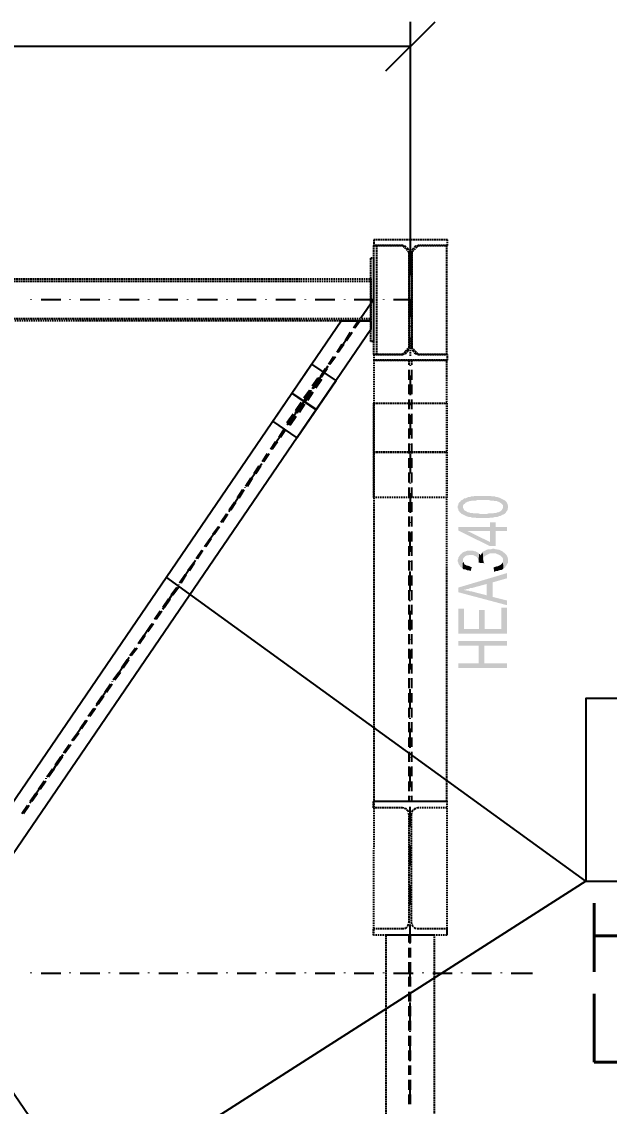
# Model space of a CAD drawing. Header units: metres. Extents: x 11 to 152679, y -40 to 137873.
# Drawn here: x 59590 to 61990, y 37562 to 41993 of the extents above; entities that cross this region are included whole.
import ezdxf
from ezdxf.enums import TextEntityAlignment as Align

# ---------------------------------------------------------------- set-up
doc = ezdxf.new("R2010")
doc.units = ezdxf.units.M
doc.linetypes.add('HIDDEN', pattern=[9.525, 6.35, -3.175])
for name, color, linetype in [('CA3', 6, 'Continuous'), ('LAYER_1', 160, 'Continuous'), ('MARK', 73, 'Continuous'), ('MARK_BOX', 6, 'Continuous'), ('MARK_DES', 60, 'Continuous'), ('MARK_MAT', 120, 'Continuous'), ('MARK_QTA', 73, 'Continuous'), ('TR', 4, 'HIDDEN')]:
    doc.layers.add(name, color=color, linetype=linetype)
doc.styles.add('MARK', font='ROMANS', dxfattribs={"width": 0.7})

# ---------------------------------------------------------------- blocks, each defined once
blk = doc.blocks.new('m8_pro')
at = {"layer": 'MARK_BOX'}
blk.add_lwpolyline([(0, 0), (27.181, 0), (27.181, 7.469), (0, 7.469)], close=True, dxfattribs=at)
at = {"style": 'MARK', "width": 0.7, "flags": 1}
for tag, p in [('TRA_PEZ', (-2.506, 11.921)), ('PUN_LIS', (-2.506, 11.386)), ('SUN_LIS', (-2.506, 10.85)), ('DES_PEZ', (-2.506, 10.315)), ('NOT_PEZ', (-2.506, 9.78)), ('TIP_PEZ', (-2.506, 9.244)), ('ING_PEZ', (-2.506, 8.709)), ('MCL_PEZ', (-2.506, 8.173)), ('COD_PEZ', (-2.506, 7.638)), ('COS_PEZ', (-2.506, 7.103)), ('DIM_PRO', (-2.506, 6.567))]:
    blk.add_attdef(tag, p, '', height=0.35, dxfattribs=at)
at = {"style": 'MARK', "width": 0.7}
blk.add_attdef('MAR_PEZ', text='', height=5, dxfattribs=at).set_placement((13.591, 3.735), align=Align.MIDDLE)
at = {"layer": 'MARK_DES', "style": 'MARK', "width": 0.7}
blk.add_text('LG.', height=2.8, dxfattribs=at).set_placement((0, -7.398))
for tag, p in [('NOM_PRO', (0, -3.699)), ('LUN_PRO', (5.68, -7.398))]:
    blk.add_attdef(tag, p, '', height=2.8, dxfattribs=at)
at = {"layer": 'MARK_MAT', "style": 'MARK', "width": 0.7}
blk.add_attdef('MAT_PRO', (18.079, -7.398), '', height=2.8, dxfattribs=at)
at = {"layer": 'MARK_QTA', "style": 'MARK', "width": 0.7}
blk.add_text('n.', height=5, dxfattribs=at).set_placement((31.937, 3.313), align=Align.MIDDLE)
blk.add_attdef('QTA_PEZ', (35.058, 1.424), '', height=5, dxfattribs=at)

msp = doc.modelspace()

# ---------------------------------------------------------------- hatches: boundary and pattern name
at = {"layer": 'LAYER_1'}
for points in [[(61371.0679, 40011.381), (61371.0679, 40005.0248), (61373.1866, 40002.9233), (61373.1866, 39998.6859), (61375.3054, 39994.4484), (61377.4241, 39992.3296), (61379.5256, 39988.0922), (61383.7631, 39985.9734), (61383.7631, 39983.8719), (61388.0005, 39981.7532), (61392.238, 39979.6345), (61392.238, 40015.6185), (61394.3567, 40019.856), (61396.4755, 40021.9575), (61400.713, 40024.0762), (61402.8145, 40028.3137), (61409.1707, 40030.4324), (61411.2894, 40032.5511), (61415.5269, 40032.5511), (61419.7643, 40034.6699), (61423.9846, 40034.6699), (61428.222, 40036.7886), (61445.1547, 40036.7886), (61451.4937, 40038.8901), (61498.0713, 40038.8901), (61504.4103, 40036.7886), (61515.004, 40036.7886), (61521.3602, 40034.6699), (61529.8179, 40034.6699), (61534.0554, 40032.5511), (61536.1741, 40032.5511), (61540.4116, 40030.4324), (61546.7505, 40026.1949), (61548.8693, 40024.0762), (61553.1067, 40019.856), (61555.2255, 40017.7372), (61555.2255, 40011.381), (61557.327, 39979.6345), (61561.5645, 39981.7532), (61565.8019, 39985.9734), (61567.9207, 39988.0922), (61570.0394, 39992.3296), (61572.1409, 39994.4484), (61574.2769, 39998.6859), (61574.2769, 40002.9233), (61576.3784, 40007.1436), (61576.3784, 40015.6185), (61574.2769, 40019.856), (61574.2769, 40021.9575), (61570.0394, 40030.4324), (61567.9207, 40032.5511), (61563.6832, 40036.7886), (61559.463, 40038.8901), (61555.2255, 40041.0088), (61550.988, 40043.1276), (61546.7505, 40045.2463), (61542.5131, 40047.3651), (61536.1741, 40049.4838), (61529.8179, 40051.6025), (61525.5977, 40051.6025), (61521.3602, 40053.7213), (61510.7665, 40053.7213), (61504.4103, 40055.84), (61440.9172, 40055.84), (61434.5782, 40053.7213), (61426.1033, 40053.7213), (61421.8658, 40051.6025), (61415.5269, 40051.6025), (61411.2894, 40049.4838), (61407.0519, 40047.3651), (61400.713, 40045.2463), (61396.4755, 40045.2463), (61392.238, 40041.0088), (61388.0005, 40038.8901), (61383.7631, 40036.7886), (61381.6616, 40032.5511), (61377.4241, 40030.4324), (61377.4241, 40028.3137), (61375.3054, 40026.1949), (61373.1866, 40021.9575), (61373.1866, 40017.7372), (61371.0679, 40015.6185)], [(61392.238, 39979.6345), (61396.4755, 39977.5157), (61400.713, 39975.397), (61404.9332, 39973.2783), (61411.2894, 39971.1595), (61417.6284, 39969.0408), (61423.9846, 39969.0408), (61428.222, 39966.9393), (61443.0359, 39966.9393), (61449.3921, 39964.8206), (61498.0713, 39964.8206), (61504.4103, 39966.9393), (61515.004, 39966.9393), (61521.3602, 39969.0408), (61531.9366, 39969.0408), (61536.1741, 39971.1595), (61540.4116, 39973.2783), (61544.6318, 39973.2783), (61548.8693, 39975.397), (61550.988, 39977.5157), (61555.2255, 39979.6345), (61557.327, 39979.6345), (61555.2255, 40011.381), (61555.2255, 40005.0248), (61553.1067, 40002.9233), (61550.988, 39998.6859), (61548.8693, 39996.5671), (61544.6318, 39992.3296), (61540.4116, 39990.2109), (61538.2756, 39990.2109), (61536.1741, 39988.0922), (61531.9366, 39988.0922), (61527.6992, 39985.9734), (61519.2242, 39985.9734), (61515.004, 39983.8719), (61495.9526, 39983.8719), (61489.5964, 39981.7532), (61462.0873, 39981.7532), (61455.7311, 39983.8719), (61436.6797, 39983.8719), (61430.3408, 39985.9734), (61421.8658, 39985.9734), (61417.6284, 39988.0922), (61413.3909, 39988.0922), (61409.1707, 39990.2109), (61407.0519, 39992.3296), (61402.8145, 39994.4484), (61398.577, 39996.5671), (61396.4755, 39998.6859), (61392.238, 40007.1436), (61392.238, 40009.2623)], [(61373.1866, 39928.8365), (61373.1866, 39914.0226), (61502.3088, 39850.5123), (61525.5977, 39850.5123), (61525.5977, 39911.9039), (61572.1409, 39911.9039), (61572.1409, 39928.8365), (61525.5977, 39928.8365), (61525.5977, 39947.8879), (61502.3088, 39947.8879), (61502.3088, 39867.4449), (61411.2894, 39911.9039)], [(61373.1866, 39928.8365), (61411.2894, 39911.9039), (61502.3088, 39911.9039), (61502.3088, 39867.4449), (61502.3088, 39928.8365)], [(61371.0679, 39791.2567), (61371.0679, 39787.0192), (61373.1866, 39782.7817), (61373.1866, 39780.663), (61375.3054, 39776.4255), (61377.4241, 39772.2053), (61379.5256, 39770.0865), (61381.6616, 39765.8491), (61385.8818, 39763.7303), (61390.1193, 39761.6116), (61392.238, 39791.2567), (61392.238, 39797.5956), (61394.3567, 39801.8331), (61398.577, 39806.0706), (61400.713, 39808.1893), (61402.8145, 39810.2908), (61407.0519, 39812.4095), (61411.2894, 39812.4095), (61417.6284, 39814.5283), (61432.4423, 39814.5283), (61436.6797, 39812.4095), (61440.9172, 39810.2908), (61445.1547, 39808.1893), (61449.3921, 39806.0706), (61449.3921, 39803.9518), (61451.4937, 39801.8331), (61453.6296, 39797.5956), (61455.7311, 39793.3582), (61455.7311, 39787.0192), (61457.8499, 39818.7657), (61455.7311, 39823.0032), (61451.4937, 39825.1219), (61447.2734, 39827.2234), (61445.1547, 39829.3422), (61440.9172, 39829.3422), (61434.5782, 39831.4609), (61409.1707, 39831.4609), (61402.8145, 39829.3422), (61398.577, 39827.2234), (61396.4755, 39827.2234), (61392.238, 39825.1219), (61388.0005, 39820.8845), (61385.8818, 39818.7657), (61381.6616, 39816.647), (61379.5256, 39812.4095), (61377.4241, 39810.2908), (61375.3054, 39806.0706), (61373.1866, 39803.9518), (61373.1866, 39799.7144), (61371.0679, 39795.4769)], [(61472.681, 39827.2234), (61474.7825, 39793.3582), (61474.7825, 39795.4769), (61476.9012, 39799.7144), (61476.9012, 39803.9518), (61479.02, 39808.1893), (61483.2574, 39810.2908), (61485.3589, 39812.4095), (61489.5964, 39814.5283), (61493.8339, 39816.647), (61498.0713, 39818.7657), (61502.3088, 39820.8845), (61525.5977, 39820.8845), (61529.8179, 39818.7657), (61536.1741, 39816.647), (61540.4116, 39814.5283), (61544.6318, 39812.4095), (61546.7505, 39810.2908), (61550.988, 39806.0706), (61553.1067, 39803.9518), (61555.2255, 39799.7144), (61555.2255, 39791.2567), (61557.327, 39759.4929), (61561.5645, 39761.6116), (61565.8019, 39765.8491), (61567.9207, 39770.0865), (61570.0394, 39772.2053), (61574.2769, 39780.663), (61576.3784, 39782.7817), (61576.3784, 39799.7144), (61574.2769, 39801.8331), (61574.2769, 39806.0706), (61570.0394, 39814.5283), (61567.9207, 39816.647), (61563.6832, 39820.8845), (61561.5645, 39823.0032), (61557.327, 39825.1219), (61553.1067, 39829.3422), (61548.8693, 39831.4609), (61544.6318, 39833.5796), (61540.4116, 39835.6984), (61534.0554, 39835.6984), (61529.8179, 39837.8171), (61525.5977, 39837.8171), (61519.2242, 39839.9359), (61512.8853, 39839.9359), (61506.5463, 39837.8171), (61495.9526, 39837.8171), (61489.5964, 39835.6984), (61485.3589, 39833.5796), (61481.1387, 39831.4609), (61476.9012, 39829.3422)], [(61390.1193, 39761.6116), (61392.238, 39757.3741), (61396.4755, 39755.2726), (61402.8145, 39755.2726), (61407.0519, 39753.1539), (61411.2894, 39751.0352), (61417.6284, 39751.0352), (61423.9846, 39748.9164), (61428.222, 39765.8491), (61423.9846, 39765.8491), (61419.7643, 39767.9678), (61413.3909, 39770.0865), (61409.1707, 39770.0865), (61404.9332, 39772.2053), (61400.713, 39774.3068), (61398.577, 39776.4255), (61394.3567, 39784.9005), (61392.238, 39787.0192), (61392.238, 39791.2567)], [(61455.7311, 39782.7817), (61479.02, 39780.663), (61476.9012, 39782.7817), (61476.9012, 39787.0192), (61474.7825, 39789.1379), (61474.7825, 39793.3582), (61472.681, 39827.2234), (61470.545, 39823.0032), (61468.4435, 39820.8845), (61464.2061, 39812.4095), (61462.0873, 39816.647), (61457.8499, 39818.7657), (61455.7311, 39787.0192)], [(61517.1227, 39763.7303), (61519.2242, 39746.7977), (61523.4617, 39746.7977), (61527.6992, 39748.9164), (61534.0554, 39748.9164), (61538.2756, 39751.0352), (61544.6318, 39753.1539), (61548.8693, 39753.1539), (61553.1067, 39755.2726), (61557.327, 39759.4929), (61555.2255, 39791.2567), (61555.2255, 39784.9005), (61553.1067, 39780.663), (61550.988, 39778.5442), (61546.7505, 39774.3068), (61542.5131, 39772.2053), (61538.2756, 39770.0865), (61534.0554, 39767.9678), (61529.8179, 39767.9678), (61523.4617, 39765.8491)], [(61373.1866, 39681.1859), (61394.3567, 39672.7109), (61402.8145, 39672.7109), (61407.0519, 39674.8296), (61411.2894, 39674.8296), (61417.6284, 39676.9484), (61421.8658, 39679.0671), (61428.222, 39679.0671), (61434.5782, 39681.1859), (61489.5964, 39695.9998), (61489.5964, 39649.4393), (61512.8853, 39702.356), (61572.1409, 39719.2886), (61572.1409, 39740.4415)], [(61373.1866, 39681.1859), (61373.1866, 39662.1345), (61572.1409, 39609.2178), (61572.1409, 39628.2692), (61512.8853, 39643.0831), (61512.8853, 39702.356), (61489.5964, 39649.4393), (61432.4423, 39664.2532), (61430.3408, 39664.2532), (61426.1033, 39666.3719), (61419.7643, 39666.3719), (61415.5269, 39668.4734), (61409.1707, 39668.4734), (61404.9332, 39670.5922), (61398.577, 39670.5922), (61394.3567, 39672.7109)], [(61373.1866, 39594.4039), (61373.1866, 39492.7908), (61572.1409, 39492.7908), (61572.1409, 39598.6241), (61548.8693, 39598.6241), (61548.8693, 39511.8422), (61481.1387, 39511.8422), (61481.1387, 39590.1664), (61457.8499, 39590.1664), (61457.8499, 39511.8422), (61396.4755, 39511.8422), (61396.4755, 39594.4039)], [(61373.1866, 39463.163), (61373.1866, 39444.1116), (61455.7311, 39444.1116), (61455.7311, 39372.1436), (61479.02, 39444.1116), (61572.1409, 39444.1116), (61572.1409, 39463.163)], [(61373.1866, 39372.1436), (61373.1866, 39353.0922), (61572.1409, 39353.0922), (61572.1409, 39372.1436), (61479.02, 39372.1436), (61479.02, 39444.1116), (61455.7311, 39372.1436)]]:
    msp.add_hatch(color=7, dxfattribs=at).paths.add_polyline_path(points, is_closed=False)

# ---------------------------------------------------------------- linework, layer by layer
for q in [(60179.0373, 39725.7512), (59788.198, 37137.161)]:
    msp.add_line((61893.8398, 38481.8233), q)
at = {"layer": 'CA3'}
msp.add_lwpolyline([(57283.7894, 35477.4803), (60894.8179, 40771.2657), (61015.4651, 40771.2657), (61015.4651, 40735.2817), (57404.4366, 35441.4963), (57283.7894, 35441.4963)], close=True, dxfattribs=at)
msp.add_lwpolyline([(59271.3339, 38034.413), (59171.8567, 37966.6824), (60892.6992, 35441.4963), (61015.4651, 35441.4963), (61015.4651, 35477.4803), (59269.2151, 38034.413)], dxfattribs=at)
at = {"layer": 'LAYER_1', "color": 7}
for p, q in [((61076.8567, 41791.4963), (61277.9297, 41992.5865)), ((61178.4526, 40955.4233), (61178.4526, 41992.5865)), ((57118.6832, 41893.0922), (61178.4526, 41893.0922)), ((59629.0554, 40855.929), (59629.0554, 40858.0477)), ((59749.7026, 40855.929), (59669.2769, 40855.929)), ((59787.8054, 40855.929), (59787.8054, 40858.0477)), ((59908.4526, 40855.929), (59828.0269, 40855.929)), ((59948.6741, 40855.929), (59948.6741, 40858.0477)), ((60069.3213, 40855.929), (59988.8784, 40855.929)), ((60109.5256, 40855.929), (60109.5256, 40858.0477)), ((60228.0713, 40855.929), (60149.7643, 40855.929)), ((60268.2756, 40855.929), (60268.2756, 40858.0477)), ((60388.9401, 40855.929), (60308.5143, 40855.929)), ((60429.1616, 40855.929), (60429.1616, 40858.0477)), ((60547.6901, 40855.929), (60469.3658, 40855.929)), ((60587.9116, 40855.929), (60587.9116, 40858.0477)), ((60708.5588, 40855.929), (60628.1158, 40855.929)), ((60748.7631, 40855.929), (60748.7631, 40858.0477)), ((60869.4103, 40855.929), (60788.9846, 40855.929)), ((60909.6318, 40855.929), (60909.6318, 40858.0477)), ((61028.1603, 40855.929), (60947.7346, 40855.929)), ((61026.0588, 40855.929), (60975.2437, 40781.8422)), ((61068.3818, 40855.929), (61068.3818, 40858.0477)), ((60945.6158, 40741.6379), (60964.6672, 40771.2657)), ((60949.8533, 40741.6379), (60971.0234, 40771.2657)), ((60930.8019, 40716.2303), (60886.3602, 40650.6185)), ((60911.7505, 40690.84), (60932.9207, 40724.7053)), ((60915.988, 40690.84), (60939.2769, 40724.7053)), ((60954.0908, 40750.0956), (60954.0908, 40752.2144)), ((60877.8853, 40642.1436), (60899.0554, 40676.0088)), ((60882.1227, 40642.1436), (60905.4116, 40676.0088)), ((60844.02, 40593.4644), (60865.1901, 40625.2109)), ((60848.2574, 40593.4644), (60871.5463, 40625.2109)), ((60839.7825, 40585.0067), (60795.3408, 40517.2588)), ((60863.0713, 40616.7532), (60863.0713, 40618.8719)), ((61178.4526, 40587.1082), (61178.4526, 40589.2269)), ((60776.2894, 40504.5637), (60799.5782, 40538.429)), ((60810.1547, 40542.6664), (60831.3076, 40576.5317)), ((60814.3921, 40542.6664), (60837.681, 40576.5317)), ((61172.0964, 40529.9713), (61172.0964, 40570.1755)), ((61178.4526, 40466.4609), (61178.4526, 40546.9039)), ((61182.6901, 40529.9713), (61182.6901, 40570.1755)), ((60776.2894, 40493.9872), (60797.4423, 40525.7338)), ((60780.5269, 40493.9872), (60803.7985, 40525.7338)), ((60784.7643, 40498.2075), (60808.0359, 40532.09)), ((61172.0964, 40470.6984), (61172.0964, 40510.9199)), ((61182.6901, 40470.6984), (61182.6901, 40510.9199)), ((60793.222, 40409.3068), (60693.7449, 40477.0546)), ((60793.222, 40407.2053), (60693.7449, 40474.9359)), ((60750.8818, 40451.647), (60704.3213, 40386.0352)), ((60742.4241, 40455.8845), (60765.713, 40487.631)), ((60742.4241, 40443.1893), (60763.577, 40477.0546)), ((60769.9332, 40485.5123), (60746.6616, 40451.647)), ((60748.7631, 40443.1893), (60769.9332, 40477.0546)), ((60750.8818, 40449.5283), (60774.1707, 40483.3936)), ((60778.3909, 40479.1733), (60757.238, 40445.2908)), ((60772.0519, 40485.5123), (60772.0519, 40487.631)), ((61172.0964, 40409.3068), (61172.0964, 40449.5283)), ((61182.6901, 40409.3068), (61182.6901, 40449.5283)), ((60708.5588, 40405.0865), (60731.8477, 40438.9518)), ((60708.5588, 40394.4929), (60729.7117, 40428.3582)), ((60736.0679, 40434.7144), (60712.7963, 40402.9678)), ((60714.8978, 40394.4929), (60736.0679, 40428.3582)), ((60717.0165, 40400.8491), (60740.3054, 40432.5956)), ((60744.5256, 40430.4769), (60723.3727, 40396.6116)), ((61178.4526, 40426.2567), (61178.4526, 40428.3582)), ((60674.6935, 40345.8137), (60695.8464, 40377.5602)), ((60681.0325, 40345.8137), (60702.2026, 40377.5602)), ((61172.0964, 40350.0511), (61172.0964, 40390.2726)), ((61178.4526, 40305.5922), (61178.4526, 40386.0352)), ((61182.6901, 40350.0511), (61182.6901, 40390.2726)), ((60659.8796, 40320.4233), (60615.4207, 40254.7942)), ((60640.8282, 40295.0157), (60661.9811, 40328.881)), ((60647.1672, 40295.0157), (60668.3373, 40328.881)), ((60683.1512, 40352.1699), (60683.1512, 40354.2886)), ((61172.0964, 40290.7783), (61172.0964, 40330.9998)), ((61182.6901, 40290.7783), (61182.6901, 40330.9998)), ((60606.963, 40246.3365), (60628.1158, 40278.0831)), ((60613.3019, 40246.3365), (60634.472, 40278.0831)), ((60573.0977, 40195.5386), (60594.2505, 40229.4039)), ((60579.4366, 40195.5386), (60600.6067, 40229.4039)), ((61172.0964, 40229.4039), (61172.0964, 40269.6082)), ((61178.4526, 40265.3879), (61178.4526, 40267.5067)), ((61178.4526, 40146.8422), (61178.4526, 40227.2852)), ((61182.6901, 40229.4039), (61182.6901, 40269.6082)), ((60570.9617, 40187.0637), (60524.4012, 40121.4518)), ((60592.1318, 40220.929), (60592.1318, 40223.0477)), ((61172.0964, 40170.131), (61172.0964, 40210.3525)), ((61182.6901, 40170.131), (61182.6901, 40210.3525)), ((60539.2151, 40146.8422), (60560.3853, 40178.606)), ((60545.5713, 40146.8422), (60566.7242, 40178.606)), ((61172.0964, 40110.8582), (61172.0964, 40151.0796)), ((61182.6901, 40110.8582), (61182.6901, 40151.0796)), ((60505.3499, 40096.0442), (60526.52, 40129.9095)), ((60511.7061, 40096.0442), (60532.8589, 40129.9095)), ((61178.4526, 40106.6379), (61178.4526, 40108.7567)), ((60479.9423, 40055.84), (60435.5005, 39990.2109)), ((60471.4846, 40047.3651), (60492.6547, 40081.2303)), ((60477.8408, 40047.3651), (60498.9937, 40081.2303)), ((60503.2311, 40089.7053), (60503.2311, 40091.8068)), ((61172.0964, 40049.4838), (61172.0964, 40089.7053)), ((61178.4526, 39985.9734), (61178.4526, 40066.4164)), ((61182.6901, 40049.4838), (61182.6901, 40089.7053)), ((60437.6193, 39998.6859), (60458.7894, 40030.4324)), ((60443.9755, 39998.6859), (60465.1284, 40030.4324)), ((61172.0964, 39990.2109), (61172.0964, 40030.4324)), ((61182.6901, 39990.2109), (61182.6901, 40030.4324)), ((60403.754, 39947.8879), (60427.0256, 39981.7532)), ((60410.1102, 39947.8879), (60431.2631, 39981.7532)), ((61172.0964, 39930.9553), (61172.0964, 39971.1595)), ((61182.6901, 39930.9553), (61182.6901, 39971.1595)), ((60388.9401, 39922.4803), (60344.4811, 39856.8685)), ((60369.8887, 39899.1915), (60393.1603, 39930.9553)), ((60376.2449, 39899.1915), (60397.3978, 39930.9553)), ((60412.2117, 39956.3456), (60412.2117, 39958.4644)), ((61178.4526, 39945.7692), (61178.4526, 39947.8879)), ((60336.0234, 39848.3936), (60359.295, 39882.2588)), ((60342.3796, 39848.3936), (60363.5325, 39882.2588)), ((61172.0964, 39869.5637), (61172.0964, 39909.7852)), ((61176.3339, 39827.2234), (61176.3339, 39905.5477)), ((61182.6901, 39869.5637), (61182.6901, 39909.7852)), ((60302.1409, 39799.7144), (60325.4297, 39833.5796)), ((60308.5143, 39799.7144), (60329.6672, 39833.5796)), ((61172.0964, 39810.2908), (61172.0964, 39850.5123)), ((61182.6901, 39810.2908), (61182.6901, 39850.5123)), ((60300.0394, 39791.2567), (60253.4617, 39725.6276)), ((60321.1923, 39825.1219), (60321.1923, 39827.2234)), ((61172.0964, 39751.0352), (61172.0964, 39791.2567)), ((61176.3339, 39787.0192), (61176.3339, 39789.1379)), ((61182.6901, 39751.0352), (61182.6901, 39791.2567)), ((60268.2756, 39751.0352), (60291.5645, 39782.7817)), ((60274.6318, 39751.0352), (60295.8019, 39782.7817)), ((61176.3339, 39666.3719), (61176.3339, 39746.7977)), ((60234.4103, 39700.2372), (60257.6992, 39734.1025)), ((60240.7665, 39700.2372), (60261.9366, 39734.1025)), ((61172.0964, 39689.6436), (61172.0964, 39729.8651)), ((61182.6901, 39689.6436), (61182.6901, 39729.8651)), ((60209.02, 39660.0157), (60164.5782, 39592.2852)), ((60200.545, 39651.5408), (60223.8339, 39683.3046)), ((60206.9012, 39651.5408), (60230.1901, 39683.3046)), ((60232.3088, 39691.7623), (60232.3088, 39693.881)), ((61172.0964, 39630.3879), (61172.0964, 39670.5922)), ((61182.6901, 39630.3879), (61182.6901, 39670.5922)), ((60166.6797, 39600.7429), (60189.9686, 39634.6082)), ((60173.0359, 39600.7429), (60196.3076, 39634.6082)), ((61172.0964, 39571.1151), (61172.0964, 39611.3365)), ((61176.3339, 39626.1505), (61176.3339, 39628.2692)), ((61182.6901, 39571.1151), (61182.6901, 39611.3365)), ((60132.8145, 39552.0637), (60156.1033, 39585.929)), ((60139.1707, 39552.0637), (60162.4423, 39585.929)), ((60141.2894, 39560.5386), (60141.2894, 39562.6401)), ((61176.3339, 39505.5032), (61176.3339, 39585.929)), ((60118.0005, 39526.6733), (60073.5588, 39461.0442)), ((60098.9492, 39501.2657), (60122.238, 39535.131)), ((60105.3054, 39501.2657), (60128.577, 39535.131)), ((61172.0964, 39509.7234), (61172.0964, 39549.9449)), ((61182.6901, 39509.7234), (61182.6901, 39549.9449)), ((60065.0839, 39452.5865), (60088.3727, 39486.4518)), ((60071.4401, 39452.5865), (60094.7117, 39486.4518)), ((61172.0964, 39450.4678), (61172.0964, 39490.6893)), ((61182.6901, 39450.4678), (61182.6901, 39490.6893)), ((60031.2186, 39403.8901), (60054.5074, 39435.6539)), ((60037.5576, 39403.8901), (60060.8464, 39435.6539)), ((60052.3887, 39427.179), (60052.3887, 39429.2977)), ((61172.0964, 39391.1949), (61172.0964, 39431.4164)), ((61176.3339, 39467.4005), (61176.3339, 39469.5192)), ((61182.6901, 39391.1949), (61182.6901, 39431.4164)), ((60029.0999, 39395.4324), (59984.6409, 39329.8206)), ((59997.3533, 39353.0922), (60020.6421, 39386.9575)), ((60003.6923, 39353.0922), (60026.9811, 39386.9575)), ((61176.3339, 39346.7532), (61176.3339, 39427.179)), ((61172.0964, 39329.8206), (61172.0964, 39370.0248)), ((61182.6901, 39329.8206), (61182.6901, 39370.0248)), ((59961.3693, 39295.9553), (59961.3693, 39298.0568)), ((59963.488, 39304.413), (59986.7769, 39336.1595)), ((59969.827, 39304.413), (59993.1158, 39336.1595)), ((61172.0964, 39270.5477), (61172.0964, 39310.7692)), ((61176.3339, 39306.5317), (61176.3339, 39308.6505)), ((61182.6901, 39270.5477), (61182.6901, 39310.7692)), ((59938.0977, 39262.09), (59893.6387, 39196.4609)), ((59929.6227, 39253.6151), (59952.9116, 39287.4803)), ((59935.9617, 39253.6151), (59959.2505, 39287.4803)), ((61176.3339, 39185.8845), (61176.3339, 39266.3102)), ((59895.7574, 39204.9359), (59919.0463, 39238.8011)), ((59902.0964, 39204.9359), (59925.3853, 39238.8011)), ((61172.0964, 39211.2748), (61172.0964, 39249.3776)), ((61182.6901, 39211.2748), (61182.6901, 39249.3776)), ((59861.8921, 39156.2567), (59885.181, 39188.0032)), ((59868.2311, 39156.2567), (59891.52, 39188.0032)), ((59870.3499, 39162.5956), (59870.3499, 39164.7144)), ((61172.0964, 39149.9005), (61172.0964, 39190.1219)), ((61182.6901, 39149.9005), (61182.6901, 39190.1219)), ((59849.1797, 39130.8491), (59802.6193, 39065.2372)), ((59828.0269, 39105.4415), (59851.2985, 39139.3068)), ((59834.3658, 39105.4415), (59857.6547, 39139.3068)), ((61172.0964, 39090.6276), (61172.0964, 39130.8491)), ((61176.3339, 39145.663), (61176.3339, 39147.7817)), ((61182.6901, 39090.6276), (61182.6901, 39130.8491)), ((59794.1616, 39056.7623), (59817.4332, 39088.5088)), ((59800.5005, 39056.7623), (59823.7894, 39088.5088)), ((61176.3339, 39027.1345), (61176.3339, 39105.4415)), ((59760.2963, 39005.9644), (59783.5679, 39039.8296)), ((59766.6353, 39005.9644), (59789.9241, 39039.8296)), ((59781.4492, 39031.3719), (59781.4492, 39033.4734)), ((61172.0964, 39031.3719), (61172.0964, 39069.4575)), ((61182.6901, 39031.3719), (61182.6901, 39069.4575)), ((59758.1603, 38997.5067), (59713.7186, 38931.8776)), ((59726.431, 38957.2852), (59749.7026, 38991.1505)), ((59732.77, 38957.2852), (59756.0588, 38991.1505)), ((61172.0964, 38969.9803), (61172.0964, 39010.2018)), ((61176.3339, 38986.913), (61176.3339, 38989.0317)), ((61182.6901, 38969.9803), (61182.6901, 39010.2018)), ((61172.0964, 38910.7075), (61172.0964, 38950.929)), ((61176.3339, 38866.2657), (61176.3339, 38946.6915)), ((61182.6901, 38910.7075), (61182.6901, 38950.929)), ((59690.4297, 38900.131), (59690.4297, 38902.2498)), ((59692.5485, 38908.606), (59715.8373, 38940.3525)), ((59698.9047, 38908.606), (59722.1935, 38940.3525)), ((59667.1409, 38866.2657), (59622.6992, 38800.6539)), ((59658.6832, 38857.7908), (59681.972, 38891.6733)), ((59665.0394, 38857.7908), (59688.3282, 38891.6733)), ((61172.0964, 38849.3331), (61172.0964, 38889.5546)), ((61182.6901, 38849.3331), (61182.6901, 38889.5546)), ((59624.8179, 38809.1116), (59648.1067, 38840.8582)), ((59631.1741, 38809.1116), (59654.463, 38840.8582)), ((61172.0964, 38809.1116), (61172.0964, 38830.2817)), ((61176.3339, 38826.0442), (61176.3339, 38828.163)), ((61182.6901, 38809.1116), (61182.6901, 38830.2817)), ((59590.9526, 38758.3137), (59614.2242, 38792.179)), ((59597.3088, 38758.3137), (59620.5977, 38792.179)), ((59599.4103, 38766.7886), (59599.4103, 38768.8901)), ((61176.3339, 38705.397), (61176.3339, 38785.84)), ((61176.3339, 38667.2942), (61176.3339, 38669.413)), ((61176.3339, 38546.647), (61176.3339, 38627.09)), ((61176.3339, 38506.4255), (61176.3339, 38508.5442)), ((61176.3339, 38385.7783), (61176.3339, 38466.2213)), ((61176.3339, 38345.5568), (61176.3339, 38347.6755)), ((61176.3339, 38227.0283), (61176.3339, 38305.3525)), ((61172.0964, 38231.2657), (61172.0964, 38260.8936)), ((61178.4526, 38231.2657), (61178.4526, 38260.8936)), ((61172.0964, 38169.8741), (61172.0964, 38210.0956)), ((61176.3339, 38186.8068), (61176.3339, 38188.9255)), ((61178.4526, 38169.8741), (61178.4526, 38210.0956)), ((61172.0964, 38110.6185), (61172.0964, 38150.84)), ((61176.3339, 38066.1595), (61176.3339, 38146.6025)), ((61178.4526, 38110.6185), (61178.4526, 38150.84)), ((59629.0554, 38106.381), (59629.0554, 38108.4998)), ((59669.2769, 38106.381), (59749.7026, 38106.381)), ((59787.8054, 38106.381), (59787.8054, 38108.4998)), ((59828.0269, 38106.381), (59908.4526, 38106.381)), ((59948.6741, 38106.381), (59948.6741, 38108.4998)), ((59988.8784, 38106.381), (60069.3213, 38106.381)), ((60109.5256, 38106.381), (60109.5256, 38108.4998)), ((60149.7643, 38106.381), (60228.0713, 38106.381)), ((60268.2756, 38106.381), (60268.2756, 38108.4998)), ((60308.5143, 38106.381), (60388.9401, 38106.381)), ((60429.1616, 38106.381), (60429.1616, 38108.4998)), ((60469.3658, 38106.381), (60547.6901, 38106.381)), ((60587.9116, 38106.381), (60587.9116, 38108.4998)), ((60628.1158, 38106.381), (60708.5588, 38106.381)), ((60748.7631, 38106.381), (60748.7631, 38108.4998)), ((60788.9846, 38106.381), (60869.4103, 38106.381)), ((60909.6318, 38106.381), (60909.6318, 38108.4998)), ((60947.7346, 38106.381), (61028.1603, 38106.381)), ((61068.3818, 38106.381), (61068.3818, 38108.4998)), ((61108.6033, 38106.381), (61189.0463, 38106.381)), ((61229.2505, 38106.381), (61229.2505, 38108.4998)), ((61269.472, 38106.381), (61347.7963, 38106.381)), ((61388.0005, 38106.381), (61388.0005, 38108.4998)), ((61428.222, 38106.381), (61508.6478, 38106.381)), ((61548.8693, 38106.381), (61548.8693, 38108.4998)), ((61589.0908, 38106.381), (61675.8727, 38106.381)), ((61172.0964, 38051.3456), (61172.0964, 38091.5671)), ((61178.4526, 38051.3456), (61178.4526, 38091.5671)), ((61172.0964, 37989.9713), (61172.0964, 38030.1755)), ((61176.3339, 38025.9553), (61176.3339, 38028.0568)), ((61178.4526, 37989.9713), (61178.4526, 38030.1755)), ((61172.0964, 37930.6984), (61172.0964, 37970.9199)), ((61176.3339, 37907.4095), (61176.3339, 37985.7338)), ((61178.4526, 37930.6984), (61178.4526, 37970.9199)), ((61172.0964, 37871.4255), (61172.0964, 37911.647)), ((61178.4526, 37871.4255), (61178.4526, 37911.647)), ((61172.0964, 37810.0511), (61172.0964, 37850.2726)), ((61176.3339, 37867.2053), (61176.3339, 37869.3068)), ((61178.4526, 37810.0511), (61178.4526, 37850.2726)), ((61172.0964, 37750.7783), (61172.0964, 37790.9998)), ((61176.3339, 37746.5408), (61176.3339, 37826.9838)), ((61178.4526, 37750.7783), (61178.4526, 37790.9998)), ((61172.0964, 37691.5226), (61172.0964, 37729.6082)), ((61176.3339, 37706.3365), (61176.3339, 37708.4553)), ((61178.4526, 37691.5226), (61178.4526, 37729.6082)), ((61172.0964, 37630.131), (61172.0964, 37670.3525)), ((61176.3339, 37585.6893), (61176.3339, 37666.1151)), ((61178.4526, 37630.131), (61178.4526, 37670.3525)), ((61172.0964, 37570.8582), (61172.0964, 37611.0796)), ((61178.4526, 37570.8582), (61178.4526, 37611.0796))]:
    msp.add_line(p, q, dxfattribs=at)
for points in [[(61178.4526, 40786.0796), (61178.4526, 40855.929), (61108.6033, 40855.929)], [(60799.5782, 40538.429), (60803.7985, 40536.3102), (60780.5269, 40502.4449)], [(60808.0359, 40532.09), (60814.3921, 40529.9713), (60791.1033, 40496.106)], [(60702.2026, 40386.0352), (60678.931, 40352.1699), (60674.6935, 40356.3901), (60697.9651, 40390.2726)], [(60710.6603, 40379.679), (60687.3887, 40345.8137), (60683.1512, 40350.0511), (60706.4401, 40383.9164)]]:
    msp.add_lwpolyline(points, dxfattribs=at)
msp.add_lwpolyline([(60774.1707, 40593.4644), (60873.6478, 40525.7338), (60714.8978, 40292.897), (60615.4207, 40360.6276)], close=True, dxfattribs=at)
at = {"layer": 'TR'}
for p, q in [((61028.1603, 41078.1893), (61144.5873, 41078.1893)), ((61040.8727, 40633.6859), (61040.8727, 41078.1893)), ((61172.0964, 41050.663), (61172.0964, 40661.1949)), ((61182.6901, 40661.1949), (61182.6901, 41050.663)), ((57281.6707, 40932.1345), (61015.4651, 40932.1345)), ((57281.6707, 40779.7234), (61015.4651, 40779.7234)), ((61178.4526, 40745.8582), (61178.4526, 40747.9769)), ((61178.4526, 40627.3296), (61178.4526, 40705.6539)), ((61172.0964, 40591.3456), (61172.0964, 40610.397)), ((61182.6901, 40591.3456), (61182.6901, 40610.397)), ((61028.1603, 40235.7429), (61326.6089, 40235.7429)), ((61028.1603, 40233.6241), (61326.6089, 40233.6241)), ((61028.1603, 38809.1116), (61026.0588, 38260.8936)), ((61326.6089, 38809.1116), (61326.6089, 38260.8936))]:
    msp.add_line(p, q, dxfattribs=at)
for points in [[(61172.0964, 40661.1949), (61172.0964, 41050.663), (61144.5873, 41078.1893), (61026.0588, 41078.1893), (61026.0588, 40633.6859), (61144.5873, 40633.6859)], [(61326.6089, 41078.1893), (61210.1992, 41078.1893), (61182.6901, 41050.663), (61182.6901, 40661.1949), (61210.1992, 40633.6859), (61326.6089, 40633.6859)], [(61026.0588, 41027.3741), (61026.0588, 40686.6025), (61015.4651, 40686.6025), (61015.4651, 41027.3741)], [(57281.6707, 40771.2657), (57281.6707, 40942.7109), (61015.4651, 40942.7109), (61015.4651, 40771.2657)], [(61326.6089, 38809.1116), (61326.6089, 40610.397), (61028.1603, 40610.397), (61028.1603, 38809.1116)], [(61326.6089, 40434.7144), (61326.6089, 40049.4838), (61028.1603, 40049.4838), (61028.1603, 40434.7144)], [(61326.6089, 38781.6025), (61208.0977, 38781.6025), (61195.3853, 38777.3651), (61184.8088, 38768.8901), (61180.5713, 38754.0762), (61180.5713, 38313.8102), (61184.8088, 38301.1151), (61195.3853, 38290.5386), (61208.0977, 38288.4199), (61326.6089, 38288.4199), (61326.6089, 38260.8936), (61026.0588, 38260.8936), (61026.0588, 38288.4199), (61144.5873, 38288.4199), (61159.4012, 38290.5386), (61167.8589, 38301.1151), (61172.0964, 38313.8102), (61172.0964, 38754.0762), (61167.8589, 38768.8901), (61159.4012, 38777.3651), (61144.5873, 38781.6025), (61026.0588, 38781.6025), (61026.0588, 38809.1116), (61326.6089, 38809.1116)], [(61275.8282, 35602.3651), (61275.8282, 38260.8936), (61076.8395, 38260.8936), (61076.8395, 35602.3651)]]:
    msp.add_lwpolyline(points, close=True, dxfattribs=at)
for points in [[(61210.1992, 41078.1893), (61328.7449, 41078.1893), (61328.7449, 41101.4609), (61028.1603, 41101.4609), (61028.1603, 41078.1893)], [(61172.0964, 41050.663), (61167.8589, 41065.4769), (61157.2825, 41073.9518), (61144.5873, 41078.1893)], [(61210.1992, 41078.1893), (61197.504, 41073.9518), (61186.9103, 41065.4769), (61182.6901, 41050.663)], [(61144.5873, 40633.6859), (61028.1603, 40633.6859), (61028.1603, 40610.397), (61328.7449, 40610.397), (61328.7449, 40633.6859), (61210.1992, 40633.6859)], [(61144.5873, 40633.6859), (61157.2825, 40637.9233), (61167.8589, 40648.4998), (61172.0964, 40661.1949)], [(61182.6901, 40661.1949), (61186.9103, 40648.4998), (61197.504, 40637.9233), (61210.1992, 40633.6859)]]:
    msp.add_lwpolyline(points, dxfattribs=at)

# ---------------------------------------------------------------- block references
at = {"layer": 'MARK'}
ref = msp.add_blockref('m8_pro', (61893.8398, 38481.8233), dxfattribs=dict(at, xscale=100, yscale=100, zscale=100))
ref.add_attrib('MAR_PEZ', 'CV6', dxfattribs={"layer": '0', "height": 500, "style": 'MARK', "width": 0.7}).set_placement((63252.8934, 38855.2743), align=Align.MIDDLE)
ref.add_attrib('NOM_PRO', 'HEA120', (61893.8398, 38111.9092), dxfattribs={"layer": 'MARK_DES', "height": 280, "style": 'MARK', "width": 0.7})
ref.add_attrib('QTA_PEZ', '2', (65399.5997, 38624.2699), dxfattribs={"layer": 'MARK_QTA', "height": 500, "style": 'MARK', "width": 0.7})
ref.add_attrib('LUN_PRO', '6495', (62461.8111, 37741.9952), dxfattribs={"layer": 'MARK_DES', "height": 280, "style": 'MARK', "width": 0.7})
ref.add_attrib('MAT_PRO', 'FE360B', (63701.6917, 37741.9952), dxfattribs={"layer": 'MARK_MAT', "height": 280, "style": 'MARK', "width": 0.7})

doc.saveas('drawing.dxf')
